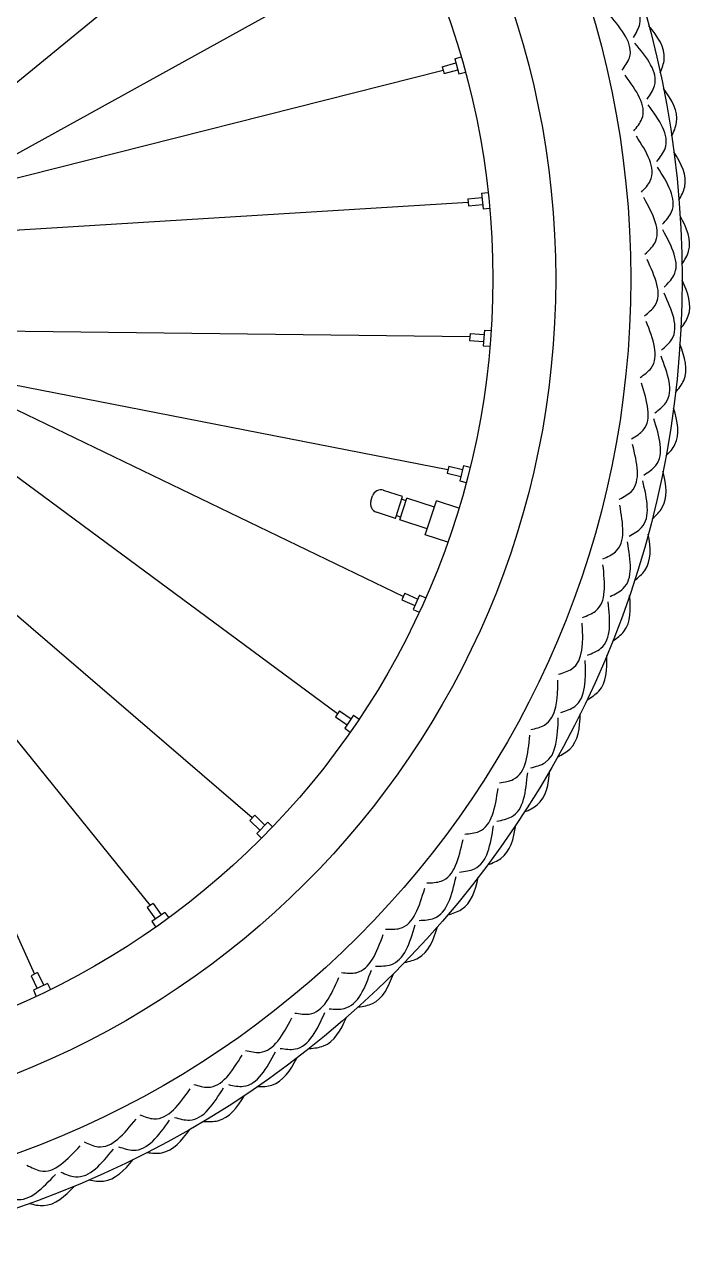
# Model space of a CAD drawing. Header units: millimetres. Extents: x -1429 to 1321, y -166 to 996.
# Drawn here: x -969.1 to -736.3, y -61 to 370.3 of the extents above; entities that cross this region are included whole.
import ezdxf

# ---------------------------------------------------------------- set-up
doc = ezdxf.new("R2010")
doc.units = ezdxf.units.MM
doc.layers.add('ceco.net 419 bike wheels', color=7, linetype='Continuous')

msp = doc.modelspace()

# ---------------------------------------------------------------- linework, layer by layer
at = {"layer": 'ceco.net 419 bike wheels'}
for p, q in [((-863.67, 438.71), (-1021.08, 309.82)), ((-1017.48, 300.09), (-839.72, 398.34)), ((-819.13, 358.4), (-816.88, 359.03)), ((-819.13, 358.4), (-817.65, 353.1)), ((-1022.71, 303.93), (-823.14, 354.42)), ((-823.47, 355.61), (-818.73, 356.94)), ((-823.47, 355.61), (-822.8, 353.22)), ((-822.8, 353.22), (-818.06, 354.56)), ((-817.65, 353.1), (-815.39, 353.73)), ((-809.8, 311.51), (-807.47, 311.74)), ((-809.8, 311.51), (-809.26, 306.03)), ((-814.44, 308.28), (-1019.52, 295.65)), ((-814.56, 309.51), (-809.65, 310)), ((-814.56, 309.51), (-814.31, 307.05)), ((-814.31, 307.05), (-809.41, 307.54)), ((-809.26, 306.03), (-806.92, 306.26)), ((-813.88, 261.34), (-1021.42, 263.83)), ((-808.75, 263.71), (-809.17, 258.22)), ((-808.75, 263.71), (-806.42, 263.54)), ((-1020.56, 259.45), (-837.01, 170.71)), ((-813.78, 262.57), (-813.97, 260.11)), ((-813.97, 260.11), (-809.06, 259.73)), ((-813.78, 262.57), (-808.87, 262.2)), ((-1024.75, 254.79), (-821.48, 215.01)), ((-809.17, 258.22), (-806.83, 258.05)), ((-860, 129.78), (-1025.55, 252.17)), ((-1049.87, 226.16), (-965.72, 38.9)), ((-889.75, 93.46), (-1045.4, 227.29)), ((-1054.34, 222.56), (-925.35, 62.86)), ((-821.17, 216.21), (-821.79, 213.81)), ((-821.17, 216.21), (-816.4, 214.99)), ((-816.02, 216.46), (-817.38, 211.13)), ((-816.02, 216.46), (-813.75, 215.88)), ((-821.79, 213.81), (-817.01, 212.59)), ((-837.32, 205.59), (-843.97, 207.77)), ((-817.38, 211.13), (-815.11, 210.55)), ((-848.37, 203.95), (-847.75, 205.85)), ((-839.8, 197.99), (-837.32, 205.59)), ((-838.29, 197.49), (-835.8, 205.09)), ((-836.11, 204.14), (-837.63, 204.64)), ((-826.2, 201.95), (-835.8, 205.09)), ((-829.39, 192.22), (-825.5, 204.08)), ((-817.68, 201.52), (-825.5, 204.08)), ((-839.8, 197.99), (-846.46, 200.16)), ((-837.98, 198.44), (-839.49, 198.94)), ((-828.69, 194.35), (-838.29, 197.49)), ((-821.56, 189.66), (-829.39, 192.22)), ((-836.5, 171.84), (-837.52, 169.58)), ((-837.52, 169.58), (-833.03, 167.55)), ((-836.5, 171.84), (-832.01, 169.81)), ((-831.39, 171.19), (-833.65, 166.17)), ((-831.39, 171.19), (-829.25, 170.22)), ((-833.65, 166.17), (-831.52, 165.21)), ((-859.3, 130.8), (-860.7, 128.75)), ((-859.3, 130.8), (-855.23, 128.02)), ((-860.7, 128.75), (-856.63, 125.97)), ((-854.38, 129.27), (-857.48, 124.72)), ((-854.38, 129.27), (-852.44, 127.95)), ((-857.48, 124.72), (-855.54, 123.4)), ((-888.88, 94.34), (-890.61, 92.57)), ((-890.61, 92.57), (-887.08, 89.13)), ((-888.88, 94.34), (-885.36, 90.9)), ((-884.3, 91.98), (-888.14, 88.04)), ((-884.3, 91.98), (-882.62, 90.34)), ((-888.14, 88.04), (-886.47, 86.41)), ((-924.34, 63.58), (-926.35, 62.13)), ((-926.35, 62.13), (-923.48, 58.13)), ((-920.24, 60.46), (-924.71, 57.25)), ((-924.34, 63.58), (-921.47, 59.57)), ((-920.24, 60.46), (-918.87, 58.55)), ((-924.71, 57.25), (-923.34, 55.34)), ((-964.61, 39.44), (-966.84, 38.36)), ((-964.61, 39.44), (-962.47, 34.99)), ((-966.84, 38.36), (-964.7, 33.92)), ((-961.11, 35.65), (-966.07, 33.27)), ((-961.11, 35.65), (-960.09, 33.54)), ((-966.07, 33.27), (-965.05, 31.15))]:
    msp.add_line(p, q, dxfattribs=at)
for radius in [342.61, 324.72, 298.54, 276.61]:
    msp.add_circle((-1082.44, 281.62), radius, dxfattribs=at)
for centre, start, end in [((-844.9, 204.92), 71.8736, 161.8736), ((-845.52, 203.02), 161.8736, 251.8736)]:
    msp.add_arc(centre, 3, start, end, dxfattribs=at)
for points, knots in [([(-756.8, 365.82), (-755.86, 367.42), (-752.04, 373.99), (-757.92, 380.26), (-762.37, 385)], [0, 0, 0, 0, 5.278026, 21.651368, 21.651368, 21.651368, 21.651368]), ([(-760.78, 354.4), (-759.74, 355.84), (-755.33, 361.96), (-760.84, 368.59), (-765.05, 373.64)], [0, 0, 0, 0, 5.072032, 21.445374, 21.445374, 21.445374, 21.445374]), ([(-747.45, 353.45), (-746.78, 355.09), (-744.71, 360.89), (-748.25, 366.14), (-751.39, 369.87)], [1.290026, 1.290026, 1.290026, 1.290026, 6.384144, 19.446481, 19.446481, 19.446481, 19.446481]), ([(-751.99, 344.34), (-750.95, 345.88), (-746.7, 352.19), (-752.17, 358.83), (-756.3, 363.85)], [0, 0, 0, 0, 5.278026, 21.651368, 21.651368, 21.651368, 21.651368]), ([(-756.71, 333.2), (-755.58, 334.58), (-750.78, 340.4), (-755.84, 347.37), (-759.71, 352.69)], [0, 0, 0, 0, 5.072032, 21.445374, 21.445374, 21.445374, 21.445374]), ([(-743.47, 331.39), (-742.69, 332.98), (-740.24, 338.63), (-743.44, 344.11), (-746.33, 348.03)], [1.290026, 1.290026, 1.290026, 1.290026, 6.384144, 19.446481, 19.446481, 19.446481, 19.446481]), ([(-748.59, 322.6), (-747.46, 324.06), (-742.81, 330.08), (-747.82, 337.06), (-751.62, 342.34)], [0, 0, 0, 0, 5.278026, 21.651368, 21.651368, 21.651368, 21.651368]), ([(-754.04, 311.79), (-752.81, 313.09), (-747.64, 318.58), (-752.24, 325.87), (-755.76, 331.43)], [0, 0, 0, 0, 5.072032, 21.445374, 21.445374, 21.445374, 21.445374]), ([(-740.94, 309.11), (-740.06, 310.65), (-737.25, 316.13), (-740.08, 321.8), (-742.71, 325.91)], [1.290026, 1.290026, 1.290026, 1.290026, 6.384144, 19.446481, 19.446481, 19.446481, 19.446481]), ([(-746.63, 300.67), (-745.4, 302.06), (-740.36, 307.76), (-744.91, 315.06), (-748.36, 320.58)], [0, 0, 0, 0, 5.278026, 21.651368, 21.651368, 21.651368, 21.651368]), ([(-752.77, 290.25), (-751.46, 291.46), (-745.94, 296.6), (-750.06, 304.18), (-753.2, 309.95)], [0, 0, 0, 0, 5.072032, 21.445374, 21.445374, 21.445374, 21.445374]), ([(-739.87, 286.72), (-738.89, 288.19), (-735.73, 293.48), (-738.19, 299.32), (-740.54, 303.59)], [1.290026, 1.290026, 1.290026, 1.290026, 6.384144, 19.446481, 19.446481, 19.446481, 19.446481]), ([(-746.1, 278.67), (-744.78, 279.98), (-739.39, 285.33), (-743.45, 292.91), (-746.52, 298.64)], [0, 0, 0, 0, 5.278026, 21.651368, 21.651368, 21.651368, 21.651368]), ([(-752.91, 268.67), (-751.53, 269.79), (-745.68, 274.56), (-749.29, 282.39), (-752.05, 288.36)], [0, 0, 0, 0, 5.072032, 21.445374, 21.445374, 21.445374, 21.445374]), ([(-740.27, 264.3), (-739.2, 265.71), (-735.7, 270.77), (-737.76, 276.77), (-739.83, 281.18)], [1.290026, 1.290026, 1.290026, 1.290026, 6.384144, 19.446481, 19.446481, 19.446481, 19.446481]), ([(-747.01, 256.68), (-745.62, 257.9), (-739.88, 262.89), (-743.44, 270.72), (-746.13, 276.64)], [0, 0, 0, 0, 5.278026, 21.651368, 21.651368, 21.651368, 21.651368]), ([(-754.46, 247.14), (-753.01, 248.18), (-746.87, 252.55), (-749.96, 260.6), (-752.32, 266.74)], [0, 0, 0, 0, 5.072032, 21.445374, 21.445374, 21.445374, 21.445374]), ([(-742.14, 241.96), (-740.98, 243.29), (-737.15, 248.12), (-738.82, 254.24), (-740.6, 258.78)], [1.290026, 1.290026, 1.290026, 1.290026, 6.384144, 19.446481, 19.446481, 19.446481, 19.446481]), ([(-749.36, 234.79), (-747.89, 235.92), (-741.84, 240.52), (-744.88, 248.57), (-747.18, 254.65)], [0, 0, 0, 0, 5.278026, 21.651368, 21.651368, 21.651368, 21.651368]), ([(-757.42, 225.76), (-755.9, 226.7), (-749.48, 230.67), (-752.04, 238.9), (-754, 245.18)], [0, 0, 0, 0, 5.072032, 21.445374, 21.445374, 21.445374, 21.445374]), ([(-745.46, 219.79), (-744.21, 221.04), (-740.08, 225.61), (-741.35, 231.82), (-742.82, 236.47)], [1.290026, 1.290026, 1.290026, 1.290026, 6.384144, 19.446481, 19.446481, 19.446481, 19.446481]), ([(-753.14, 213.11), (-751.59, 214.13), (-745.26, 218.34), (-747.76, 226.56), (-749.66, 232.78)], [0, 0, 0, 0, 5.278026, 21.651368, 21.651368, 21.651368, 21.651368]), ([(-761.77, 204.63), (-760.19, 205.46), (-753.53, 209), (-755.55, 217.38), (-757.08, 223.78)], [0, 0, 0, 0, 5.072032, 21.445374, 21.445374, 21.445374, 21.445374]), ([(-750.23, 197.88), (-748.9, 199.05), (-744.48, 203.34), (-745.33, 209.62), (-746.5, 214.35)], [1.290026, 1.290026, 1.290026, 1.290026, 6.384144, 19.446481, 19.446481, 19.446481, 19.446481]), ([(-758.32, 191.72), (-756.72, 192.64), (-750.12, 196.42), (-752.08, 204.79), (-753.56, 211.12)], [0, 0, 0, 0, 5.278026, 21.651368, 21.651368, 21.651368, 21.651368]), ([(-767.49, 183.82), (-765.86, 184.55), (-758.98, 187.65), (-760.45, 196.14), (-761.56, 202.62)], [0, 0, 0, 0, 5.072032, 21.445374, 21.445374, 21.445374, 21.445374]), ([(-764.9, 170.71), (-763.23, 171.53), (-756.4, 174.87), (-757.81, 183.35), (-758.88, 189.76)], [0, 0, 0, 0, 5.278026, 21.651368, 21.651368, 21.651368, 21.651368]), ([(-756.41, 176.33), (-755.01, 177.41), (-750.32, 181.4), (-750.76, 187.73), (-751.62, 192.52)], [1.290026, 1.290026, 1.290026, 1.290026, 6.384144, 19.446481, 19.446481, 19.446481, 19.446481]), ([(-774.56, 163.43), (-772.89, 164.05), (-765.82, 166.69), (-766.73, 175.26), (-767.42, 181.8)], [0, 0, 0, 0, 5.072032, 21.445374, 21.445374, 21.445374, 21.445374]), ([(-772.83, 150.18), (-771.12, 150.89), (-764.08, 153.77), (-764.93, 162.33), (-765.58, 168.8)], [0, 0, 0, 0, 5.278026, 21.651368, 21.651368, 21.651368, 21.651368]), ([(-764, 155.24), (-762.53, 156.22), (-757.59, 159.89), (-757.62, 166.24), (-758.16, 171.08)], [1.290026, 1.290026, 1.290026, 1.290026, 6.384144, 19.446481, 19.446481, 19.446481, 19.446481]), ([(-782.95, 143.55), (-781.24, 144.06), (-774.02, 146.23), (-774.36, 154.84), (-774.62, 161.41)], [0, 0, 0, 0, 5.072032, 21.445374, 21.445374, 21.445374, 21.445374]), ([(-782.09, 130.21), (-780.33, 130.8), (-773.12, 133.22), (-773.42, 141.82), (-773.64, 148.32)], [0, 0, 0, 0, 5.278026, 21.651368, 21.651368, 21.651368, 21.651368]), ([(-772.95, 134.68), (-771.42, 135.57), (-766.24, 138.91), (-765.86, 145.24), (-766.08, 150.11)], [1.290026, 1.290026, 1.290026, 1.290026, 6.384144, 19.446481, 19.446481, 19.446481, 19.446481]), ([(-792.62, 124.25), (-790.88, 124.66), (-783.53, 126.35), (-783.31, 134.96), (-783.14, 141.54)], [0, 0, 0, 0, 5.072032, 21.445374, 21.445374, 21.445374, 21.445374]), ([(-783.22, 114.75), (-781.64, 115.54), (-776.26, 118.53), (-775.46, 124.83), (-775.36, 129.7)], [1.290026, 1.290026, 1.290026, 1.290026, 6.384144, 19.446481, 19.446481, 19.446481, 19.446481]), ([(-792.64, 110.9), (-790.85, 111.37), (-783.49, 113.31), (-783.22, 121.91), (-783.02, 128.41)], [0, 0, 0, 0, 5.278026, 21.651368, 21.651368, 21.651368, 21.651368]), ([(-803.54, 105.64), (-801.77, 105.92), (-794.33, 107.13), (-793.54, 115.71), (-792.94, 122.26)], [0, 0, 0, 0, 5.072032, 21.445374, 21.445374, 21.445374, 21.445374]), ([(-804.42, 92.31), (-802.6, 92.66), (-795.14, 94.12), (-794.31, 102.68), (-793.68, 109.15)], [0, 0, 0, 0, 5.278026, 21.651368, 21.651368, 21.651368, 21.651368]), ([(-794.77, 95.54), (-793.14, 96.22), (-787.58, 98.86), (-786.37, 105.08), (-785.95, 109.94)], [1.290026, 1.290026, 1.290026, 1.290026, 6.384144, 19.446481, 19.446481, 19.446481, 19.446481]), ([(-815.64, 87.77), (-813.87, 87.94), (-806.36, 88.66), (-805.01, 97.17), (-803.99, 103.67)], [0, 0, 0, 0, 5.072032, 21.445374, 21.445374, 21.445374, 21.445374]), ([(-817.4, 74.53), (-815.56, 74.76), (-808.02, 75.73), (-806.63, 84.22), (-805.58, 90.63)], [0, 0, 0, 0, 5.278026, 21.651368, 21.651368, 21.651368, 21.651368]), ([(-807.56, 77.12), (-805.89, 77.7), (-800.16, 79.96), (-798.55, 86.1), (-797.82, 90.92)], [1.290026, 1.290026, 1.290026, 1.290026, 6.384144, 19.446481, 19.446481, 19.446481, 19.446481]), ([(-828.89, 70.74), (-827.11, 70.79), (-819.57, 71.02), (-817.67, 79.42), (-816.22, 85.84)], [0, 0, 0, 0, 5.072032, 21.445374, 21.445374, 21.445374, 21.445374]), ([(-831.51, 57.64), (-829.66, 57.75), (-822.07, 58.22), (-820.13, 66.6), (-818.66, 72.94)], [0, 0, 0, 0, 5.278026, 21.651368, 21.651368, 21.651368, 21.651368]), ([(-821.52, 59.58), (-819.82, 60.05), (-813.96, 61.93), (-811.94, 67.95), (-810.9, 72.71)], [1.290026, 1.290026, 1.290026, 1.290026, 6.384144, 19.446481, 19.446481, 19.446481, 19.446481]), ([(-843.23, 54.61), (-841.44, 54.54), (-833.91, 54.28), (-831.46, 62.54), (-829.6, 68.85)], [0, 0, 0, 0, 5.072032, 21.445374, 21.445374, 21.445374, 21.445374]), ([(-846.7, 41.71), (-844.85, 41.7), (-837.24, 41.67), (-834.76, 49.9), (-832.88, 56.13)], [0, 0, 0, 0, 5.278026, 21.651368, 21.651368, 21.651368, 21.651368]), ([(-858.59, 39.45), (-856.81, 39.27), (-849.31, 38.51), (-846.33, 46.59), (-844.05, 52.77)], [0, 0, 0, 0, 5.072032, 21.445374, 21.445374, 21.445374, 21.445374]), ([(-836.6, 42.99), (-834.87, 43.35), (-828.9, 44.85), (-826.5, 50.72), (-825.15, 55.4)], [1.290026, 1.290026, 1.290026, 1.290026, 6.384144, 19.446481, 19.446481, 19.446481, 19.446481]), ([(-862.9, 26.8), (-861.05, 26.67), (-853.46, 26.15), (-850.44, 34.2), (-848.16, 40.29)], [0, 0, 0, 0, 5.278026, 21.651368, 21.651368, 21.651368, 21.651368]), ([(-852.74, 27.43), (-850.99, 27.66), (-844.93, 28.77), (-842.15, 34.47), (-840.49, 39.05)], [1.290026, 1.290026, 1.290026, 1.290026, 6.384144, 19.446481, 19.446481, 19.446481, 19.446481]), ([(-874.91, 25.33), (-873.15, 25.03), (-865.71, 23.78), (-862.21, 31.65), (-859.53, 37.67)], [0, 0, 0, 0, 5.072032, 21.445374, 21.445374, 21.445374, 21.445374]), ([(-892.11, 12.3), (-890.38, 11.89), (-883.03, 10.16), (-879.03, 17.79), (-875.97, 23.61)], [0, 0, 0, 0, 5.072032, 21.445374, 21.445374, 21.445374, 21.445374]), ([(-880.03, 12.99), (-878.2, 12.74), (-870.66, 11.72), (-867.12, 19.56), (-864.44, 25.48)], [0, 0, 0, 0, 5.278026, 21.651368, 21.651368, 21.651368, 21.651368]), ([(-869.85, 12.95), (-868.09, 13.07), (-861.97, 13.78), (-858.83, 19.28), (-856.88, 23.75)], [1.290026, 1.290026, 1.290026, 1.290026, 6.384144, 19.446481, 19.446481, 19.446481, 19.446481]), ([(-910.13, 0.43), (-908.43, -0.09), (-901.22, -2.3), (-896.72, 5.05), (-893.28, 10.66)], [0, 0, 0, 0, 5.072032, 21.445374, 21.445374, 21.445374, 21.445374]), ([(-898.03, 0.33), (-896.22, -0.04), (-888.77, -1.55), (-884.72, 6.04), (-881.66, 11.78)], [0, 0, 0, 0, 5.278026, 21.651368, 21.651368, 21.651368, 21.651368]), ([(-887.88, -0.38), (-886.11, -0.37), (-879.96, -0.07), (-876.46, 5.22), (-874.22, 9.55)], [1.290026, 1.290026, 1.290026, 1.290026, 6.384144, 19.446481, 19.446481, 19.446481, 19.446481]), ([(-928.89, -10.24), (-927.23, -10.87), (-920.17, -13.55), (-915.2, -6.51), (-911.41, -1.13)], [0, 0, 0, 0, 5.072032, 21.445374, 21.445374, 21.445374, 21.445374]), ([(-916.83, -11.13), (-915.04, -11.62), (-907.7, -13.61), (-903.17, -6.3), (-899.74, -0.78)], [0, 0, 0, 0, 5.278026, 21.651368, 21.651368, 21.651368, 21.651368]), ([(-906.74, -12.5), (-904.98, -12.61), (-898.82, -12.71), (-894.98, -7.66), (-892.46, -3.49)], [1.290026, 1.290026, 1.290026, 1.290026, 6.384144, 19.446481, 19.446481, 19.446481, 19.446481]), ([(-948.31, -19.65), (-946.69, -20.4), (-939.83, -23.53), (-934.41, -16.83), (-930.27, -11.71)], [0, 0, 0, 0, 5.072032, 21.445374, 21.445374, 21.445374, 21.445374]), ([(-936.33, -21.34), (-934.58, -21.94), (-927.38, -24.41), (-922.38, -17.41), (-918.6, -12.12)], [0, 0, 0, 0, 5.278026, 21.651368, 21.651368, 21.651368, 21.651368]), ([(-926.36, -23.36), (-924.6, -23.59), (-918.46, -24.09), (-914.3, -19.3), (-911.52, -15.3)], [1.290026, 1.290026, 1.290026, 1.290026, 6.384144, 19.446481, 19.446481, 19.446481, 19.446481]), ([(-968.3, -27.78), (-966.73, -28.63), (-960.09, -32.2), (-954.24, -25.87), (-949.78, -21.04)], [0, 0, 0, 0, 5.072032, 21.445374, 21.445374, 21.445374, 21.445374]), ([(-956.46, -30.24), (-954.75, -30.96), (-947.73, -33.9), (-942.28, -27.24), (-938.16, -22.21)], [0, 0, 0, 0, 5.278026, 21.651368, 21.651368, 21.651368, 21.651368]), ([(-946.64, -32.92), (-944.9, -33.26), (-938.81, -34.16), (-934.34, -29.65), (-931.3, -25.85)], [1.290026, 1.290026, 1.290026, 1.290026, 6.384144, 19.446481, 19.446481, 19.446481, 19.446481]), ([(-977.12, -37.82), (-975.46, -38.64), (-968.66, -42.03), (-962.79, -35.75), (-958.35, -30.99)], [0, 0, 0, 0, 5.278026, 21.651368, 21.651368, 21.651368, 21.651368]), ([(-967.5, -41.13), (-965.79, -41.58), (-959.77, -42.87), (-955.02, -38.67), (-951.74, -35.07)], [1.290026, 1.290026, 1.290026, 1.290026, 6.384144, 19.446481, 19.446481, 19.446481, 19.446481])]:
    msp.add_open_spline(points, degree=3, knots=knots, dxfattribs=at)

doc.saveas('drawing.dxf')
